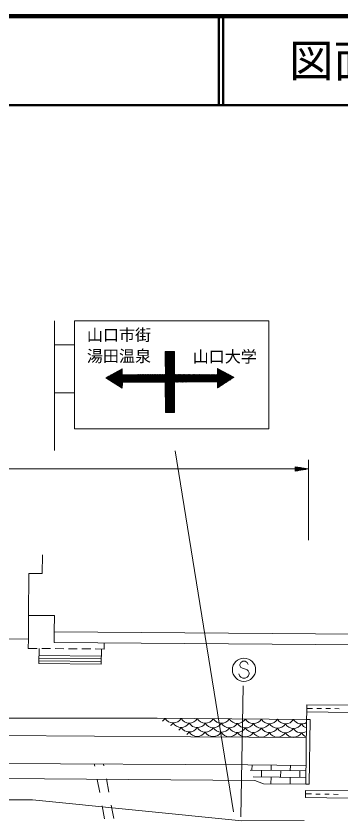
# Model space of a CAD drawing. Units: millimetres, scale not verified. Extents: x 40000 to 680000, y 20000 to 380000.
# Drawn here: x 486011 to 522450, y 289740 to 380000 of the extents above; entities that cross this region are included whole.
import ezdxf
from ezdxf.enums import TextEntityAlignment as Align

# ---------------------------------------------------------------- set-up
doc = ezdxf.new("R2010")
doc.units = ezdxf.units.MM
doc.header["$LTSCALE"] = 1000
for name, color, linetype, lineweight in [('M-BGD', 7, 'Continuous', 13), ('M-STR-HTXT', 7, 'Continuous', 13), ('M-STR-STRC', 7, 'Continuous', 13), ('M-STR-STRD', 7, 'Continuous', 13), ('M-TTL', 2, 'Continuous', 140), ('M-TTL-LINE', 7, 'Continuous', 50)]:
    doc.layers.add(name, color=color, linetype=linetype, lineweight=lineweight)
doc.layers.add('M-TTL-TXT', color=7, linetype='Continuous')
doc.styles.add('ＭＳ ゴシック', font='')
doc.styles.get('ＭＳ ゴシック').set_extended_font_data('MS Gothic')

msp = doc.modelspace()

# ---------------------------------------------------------------- linework, layer by layer
at = {"layer": 'M-BGD'}
for p, q in [((488971, 319575), (488953, 317475)), ((487453, 317488), (487413, 312788)), ((488953, 317475), (487453, 317488)), ((487390, 310120), (487413, 312788)), ((487413, 312788), (490313, 312763)), ((490313, 312763), (490297, 310963)), ((490297, 310963), (490287, 309763)), ((490297, 310963), (525296, 310661)), ((487390, 310120), (481390, 310171)), ((487390, 310120), (487381, 309088)), ((490287, 309763), (525285, 309461)), ((495880, 309015), (495886, 309715)), ((487381, 309088), (488381, 309080)), ((488566, 307378), (488581, 309078)), ((488881, 309075), (489881, 309067)), ((490381, 309062), (491381, 309054)), ((491881, 309049), (492880, 309041)), ((493380, 309036), (494380, 309028)), ((494880, 309023), (495880, 309015)), ((495580, 309017), (495566, 307317)), ((495571, 307917), (488571, 307978)), ((495573, 308217), (488574, 308278)), ((495566, 307317), (488566, 307378)), ((495568, 307617), (488569, 307678)), ((518610, 301958), (518617, 302758)), ((518617, 302758), (523417, 302716)), ((518599, 301110), (518610, 301958)), ((523410, 301916), (518610, 301958)), ((518614, 302358), (519264, 302352)), ((519764, 302348), (520264, 302343)), ((520764, 302339), (521264, 302335)), ((521764, 302330), (522264, 302326)), ((501833, 301245), (458071, 301245)), ((518599, 301108), (501833, 301245)), ((518599, 301110), (518500, 293848)), ((518599, 301110), (518999, 301105)), ((518900, 293842), (518999, 301105)), ((453903, 299540), (505622, 299185)), ((505622, 299185), (518571, 299087)), ((512016, 296035), (456697, 296319)), ((494835, 295867), (494787, 296124)), ((495863, 295918), (495826, 296118)), ((518529, 295967), (512016, 296035)), ((518520, 295347), (512281, 295432)), ((512471, 295430), (512479, 296030)), ((513536, 294665), (513546, 295415)), ((514621, 295401), (514629, 296008)), ((515686, 294636), (515696, 295386)), ((516771, 295371), (516779, 295985)), ((517835, 294607), (517846, 295357)), ((495390, 292919), (495112, 294393)), ((496418, 292969), (496141, 294443)), ((518510, 294598), (512612, 294678)), ((514600, 293901), (514611, 294651)), ((516750, 293871), (516760, 294621)), ((518500, 293848), (518900, 293842)), ((518491, 293168), (518480, 292368)), ((519135, 292759), (518485, 292768)), ((518491, 293168), (523290, 293102)), ((520135, 292745), (519635, 292752)), ((521135, 292732), (520635, 292738)), ((522135, 292718), (521635, 292725)), ((518480, 292368), (523280, 292302)), ((495944, 289971), (495667, 291445)), ((496973, 290021), (496695, 291495))]:
    msp.add_line(p, q, dxfattribs=at)
for points in [[(456661, 294586), (470259, 294606), (512789, 294275)], [(512789, 294275), (513784, 293912), (518500, 293848)]]:
    msp.add_lwpolyline(points, dxfattribs=at)
for centre, start, end in [((501838, 301805), 303.67845, 327.64007), ((503637, 301790), 211.42166, 327.64007), ((502733, 301298), 304.75846, 327.64007), ((504533, 301283), 211.42166, 327.64007), ((505437, 301775), 211.42166, 327.64007), ((506333, 301268), 211.42166, 327.64007), ((507237, 301761), 211.42166, 327.64007), ((508133, 301253), 211.42166, 327.64007), ((509037, 301746), 211.42166, 327.64007), ((509933, 301239), 211.42166, 327.64007), ((510837, 301731), 211.42166, 327.64007), ((511733, 301224), 211.42166, 327.64007), ((512637, 301716), 211.42166, 327.64007), ((513533, 301209), 211.42166, 327.64007), ((514437, 301702), 211.42166, 327.64007), ((515333, 301194), 211.42166, 327.64007), ((516237, 301687), 211.42166, 327.64007), ((517133, 301180), 211.42166, 327.64007), ((518037, 301672), 211.42166, 301.71373), ((518933, 301165), 211.42166, 250.89615), ((503629, 300790), 305.82833, 327.64007), ((505429, 300775), 211.42166, 327.64007), ((504525, 300283), 306.88869, 327.64007), ((506325, 300268), 211.42166, 327.64007), ((507229, 300761), 211.42166, 327.64007), ((508125, 300253), 211.42166, 327.64007), ((509029, 300746), 211.42166, 327.64007), ((509925, 300239), 211.42166, 327.64007), ((510829, 300731), 211.42166, 327.64007), ((511725, 300224), 211.42166, 327.64007), ((512629, 300717), 211.42166, 327.64007), ((514429, 300702), 211.42166, 327.64007), ((516229, 300687), 211.42166, 327.64007), ((518029, 300672), 211.42166, 301.36764), ((505421, 299775), 325.79354, 327.64007), ((507221, 299761), 211.42166, 213.26666), ((507221, 299761), 325.86813, 327.64007), ((509021, 299746), 211.42166, 213.19213), ((509021, 299746), 325.94266, 327.64007), ((510821, 299731), 211.42166, 213.11766), ((510821, 299731), 326.01713, 327.64007), ((512621, 299717), 211.42166, 213.04326), ((513525, 300209), 211.42166, 327.64007), ((512621, 299717), 326.09154, 327.64007), ((514421, 299702), 211.42166, 212.96892), ((515325, 300194), 211.42166, 327.64007), ((514421, 299702), 326.16588, 327.64007), ((516221, 299687), 211.42166, 212.89465), ((517125, 300180), 211.42166, 327.64007), ((516221, 299687), 326.24015, 327.64007), ((518021, 299672), 211.42166, 212.82043), ((518925, 300165), 211.42166, 250.58778)]:
    msp.add_arc(centre, 1060, start, end, dxfattribs=at)
at = {"layer": 'M-STR-HTXT'}
for p, q in [((518829, 329217), (517329, 329467)), ((517329, 329467), (517329, 328967)), ((518829, 321217), (518829, 330217)), ((419939, 329217), (518829, 329217)), ((517629, 329417), (517329, 329417)), ((517329, 329367), (517929, 329367)), ((518229, 329317), (517329, 329317)), ((517329, 329267), (518529, 329267)), ((518829, 329217), (517329, 328967)), ((518829, 329217), (517329, 329217)), ((517329, 329167), (518529, 329167)), ((518229, 329117), (517329, 329117)), ((517329, 329067), (517929, 329067)), ((517629, 329017), (517329, 329017))]:
    msp.add_line(p, q, dxfattribs=at)
at = {"layer": 'M-STR-STRC'}
for p, q in [((490301, 345830), (490301, 331289)), ((492576, 333717), (492576, 345830)), ((492576, 345830), (514354, 345830)), ((490301, 343136), (492576, 343136)), ((503784, 341314), (502747, 342351)), ((502748, 342318), (502804, 342375)), ((503784, 341173), (502748, 342209)), ((502749, 342037), (503087, 342374)), ((502749, 342178), (502945, 342374)), ((502750, 341897), (503228, 342374)), ((502751, 341756), (503370, 342374)), ((502752, 341616), (503511, 342374)), ((502753, 341475), (503653, 342374)), ((502754, 341335), (503783, 342364)), ((502755, 341194), (503784, 342223)), ((503784, 341456), (502865, 342374)), ((503784, 341597), (503007, 342374)), ((503784, 341739), (503148, 342374)), ((503784, 341880), (503290, 342374)), ((503784, 342022), (503431, 342374)), ((503784, 342163), (503572, 342374)), ((503783, 342305), (503714, 342374)), ((503784, 341031), (502749, 342066)), ((503784, 340890), (502750, 341924)), ((503785, 340748), (502751, 341781)), ((503785, 340606), (502752, 341639)), ((503785, 340465), (502753, 341497)), ((503785, 340323), (502754, 341354)), ((503785, 340182), (502755, 341212)), ((502756, 341054), (503784, 342081)), ((502757, 340913), (503784, 341940)), ((502758, 340773), (503784, 341799)), ((502759, 340632), (503784, 341657)), ((502760, 340492), (503784, 341516)), ((502761, 340351), (503784, 341375)), ((502762, 340211), (503784, 341233)), ((496593, 339115), (497918, 340435)), ((496680, 339059), (497924, 340299)), ((497927, 339990), (497636, 340282)), ((497926, 340133), (497728, 340332)), ((497924, 340276), (497819, 340381)), ((497923, 340419), (497911, 340431)), ((503785, 340040), (502756, 341069)), ((503785, 339899), (502757, 340927)), ((503785, 339757), (502758, 340785)), ((503785, 339616), (502759, 340642)), ((503785, 339474), (502760, 340500)), ((503786, 339333), (502761, 340357)), ((502763, 340070), (503784, 341092)), ((502764, 339930), (503784, 340951)), ((502765, 339789), (503785, 340809)), ((502766, 339649), (503785, 340668)), ((502767, 339508), (503785, 340527)), ((502767, 339368), (503785, 340385)), ((508597, 340346), (508678, 340426)), ((508597, 340205), (508770, 340377)), ((509835, 339089), (508597, 340331)), ((508597, 340063), (508863, 340328)), ((509920, 339145), (508606, 340465)), ((510006, 339201), (508905, 340306)), ((496162, 339391), (496373, 339601)), ((496447, 339208), (496167, 339490)), ((496248, 339336), (496682, 339768)), ((496838, 338958), (496259, 339539)), ((496335, 339281), (496991, 339935)), ((497229, 338707), (496350, 339589)), ((496421, 339225), (497300, 340101)), ((497619, 338457), (496442, 339638)), ((496507, 339170), (497609, 340268)), ((497928, 338288), (496534, 339688)), ((497929, 338429), (496626, 339737)), ((497930, 338571), (496718, 339787)), ((496766, 339004), (497925, 340160)), ((497930, 338712), (496810, 339837)), ((496852, 338949), (497927, 340020)), ((497931, 338853), (496901, 339886)), ((496938, 338894), (497928, 339880)), ((497969, 338957), (496993, 339936)), ((497024, 338838), (497970, 339781)), ((498110, 338956), (497085, 339985)), ((497111, 338783), (498112, 339781)), ((498251, 338956), (497177, 340035)), ((497197, 338728), (498254, 339781)), ((498392, 338956), (497269, 340084)), ((497283, 338673), (498396, 339782)), ((498533, 338956), (497360, 340134)), ((497369, 338617), (498538, 339782)), ((498675, 338956), (497452, 340183)), ((497455, 338562), (498681, 339783)), ((497928, 339847), (497544, 340233)), ((497993, 338957), (498823, 339783)), ((498816, 338956), (497994, 339781)), ((498135, 338956), (498965, 339783)), ((498957, 338956), (498135, 339781)), ((498276, 338956), (499107, 339784)), ((499098, 338956), (498276, 339781)), ((499240, 338956), (498417, 339782)), ((498418, 338956), (499249, 339784)), ((499381, 338956), (498557, 339782)), ((498560, 338956), (499391, 339785)), ((499522, 338956), (498698, 339783)), ((498701, 338956), (499533, 339785)), ((499663, 338956), (498839, 339783)), ((498843, 338956), (499675, 339786)), ((499804, 338956), (498980, 339784)), ((498984, 338956), (499817, 339786)), ((499946, 338956), (499120, 339784)), ((499126, 338956), (499960, 339786)), ((500087, 338956), (499261, 339784)), ((499268, 338956), (500102, 339787)), ((500228, 338956), (499402, 339785)), ((499409, 338956), (500244, 339787)), ((500369, 338956), (499543, 339785)), ((499551, 338956), (500386, 339788)), ((500511, 338955), (499683, 339786)), ((499693, 338956), (500528, 339788)), ((500652, 338955), (499824, 339786)), ((499834, 338956), (500670, 339789)), ((500793, 338955), (499965, 339786)), ((499976, 338956), (500812, 339789)), ((500934, 338955), (500106, 339787)), ((500117, 338956), (500954, 339789)), ((501075, 338955), (500246, 339787)), ((500259, 338956), (501096, 339790)), ((501217, 338955), (500387, 339788)), ((500401, 338955), (501239, 339790)), ((501358, 338955), (500528, 339788)), ((500542, 338955), (501381, 339791)), ((501499, 338955), (500669, 339789)), ((500684, 338955), (501523, 339791)), ((501640, 338955), (500809, 339789)), ((500826, 338955), (501665, 339792)), ((501781, 338955), (500950, 339789)), ((500967, 338955), (501807, 339792)), ((501923, 338955), (501091, 339790)), ((501109, 338955), (501949, 339792)), ((502064, 338955), (501232, 339790)), ((501250, 338955), (502091, 339793)), ((502205, 338955), (501372, 339791)), ((501392, 338955), (502233, 339793)), ((502346, 338955), (501513, 339791)), ((501534, 338955), (502375, 339794)), ((502488, 338955), (501654, 339791)), ((501675, 338955), (502517, 339794)), ((502629, 338955), (501795, 339792)), ((501817, 338955), (502660, 339794)), ((503785, 337936), (501935, 339792)), ((501959, 338955), (502802, 339795)), ((503785, 338078), (502076, 339793)), ((502100, 338955), (502944, 339795)), ((503784, 338220), (502217, 339793)), ((502242, 338955), (503086, 339796)), ((503784, 338362), (502358, 339794)), ((502383, 338955), (503228, 339796)), ((503784, 338503), (502498, 339794)), ((502525, 338955), (503370, 339797)), ((503784, 338645), (502639, 339794)), ((502667, 338955), (503512, 339797)), ((502748, 338895), (503654, 339797)), ((502751, 338756), (503796, 339798)), ((502753, 338617), (503939, 339798)), ((502756, 338479), (504081, 339799)), ((502758, 338340), (504223, 339799)), ((502761, 338201), (504365, 339800)), ((503786, 339191), (502762, 340215)), ((503786, 339050), (502763, 340073)), ((502763, 338062), (504507, 339800)), ((503739, 338954), (502764, 339930)), ((503598, 338954), (502765, 339788)), ((503457, 338954), (502766, 339645)), ((503315, 338954), (502767, 339503)), ((502768, 339227), (503785, 340244)), ((502769, 339087), (503785, 340103)), ((502778, 338954), (503785, 339961)), ((503784, 338787), (502780, 339795)), ((502920, 338954), (503785, 339820)), ((503783, 338929), (502920, 339795)), ((503899, 338955), (503061, 339796)), ((503061, 338954), (503785, 339679)), ((504039, 338956), (503202, 339796)), ((503203, 338954), (503785, 339537)), ((504180, 338957), (503343, 339796)), ((503344, 338954), (503786, 339396)), ((504320, 338958), (503483, 339797)), ((504460, 338959), (503624, 339797)), ((504600, 338960), (503765, 339798)), ((503799, 338954), (504649, 339800)), ((504740, 338961), (503906, 339798)), ((503942, 338955), (504791, 339801)), ((504880, 338962), (504046, 339799)), ((504085, 338956), (504933, 339801)), ((505020, 338963), (504187, 339799)), ((504228, 338957), (505075, 339802)), ((505161, 338964), (504328, 339799)), ((504370, 338958), (505218, 339802)), ((505301, 338965), (504469, 339800)), ((504513, 338959), (505360, 339802)), ((505441, 338966), (504609, 339800)), ((504656, 338960), (505502, 339803)), ((505581, 338967), (504750, 339801)), ((504798, 338961), (505644, 339803)), ((505721, 338968), (504891, 339801)), ((504941, 338962), (505786, 339804)), ((505861, 338969), (505032, 339802)), ((505084, 338963), (505928, 339804)), ((506002, 338970), (505172, 339802)), ((505227, 338964), (506070, 339805)), ((506142, 338971), (505313, 339802)), ((505369, 338965), (506212, 339805)), ((506282, 338972), (505454, 339803)), ((505512, 338966), (506354, 339805)), ((506422, 338973), (505595, 339803)), ((505655, 338967), (506497, 339806)), ((506562, 338974), (505735, 339804)), ((505797, 338968), (506639, 339806)), ((506702, 338975), (505876, 339804)), ((505940, 338969), (506781, 339807)), ((506843, 338976), (506017, 339804)), ((506083, 338970), (506923, 339807)), ((506983, 338977), (506158, 339805)), ((506226, 338971), (507065, 339808)), ((507123, 338978), (506298, 339805)), ((506368, 338972), (507207, 339808)), ((507263, 338979), (506439, 339806)), ((506511, 338973), (507349, 339808)), ((507403, 338980), (506580, 339806)), ((506654, 338974), (507491, 339809)), ((507543, 338981), (506721, 339807)), ((506796, 338975), (507633, 339809)), ((507683, 338982), (506861, 339807)), ((506939, 338976), (507776, 339810)), ((507824, 338983), (507002, 339807)), ((507082, 338977), (507918, 339810)), ((507964, 338984), (507143, 339808)), ((507225, 338978), (508060, 339811)), ((508104, 338985), (507284, 339808)), ((507367, 338979), (508202, 339811)), ((508244, 338986), (507424, 339809)), ((507510, 338980), (508344, 339811)), ((508384, 338987), (507565, 339809)), ((507653, 338981), (508486, 339812)), ((508524, 338988), (507706, 339809)), ((507795, 338983), (509048, 340230)), ((509064, 338588), (507846, 339810)), ((507938, 338984), (509140, 340181)), ((509150, 338644), (507987, 339810)), ((508081, 338985), (509232, 340132)), ((509235, 338699), (508128, 339811)), ((508224, 338986), (509325, 340083)), ((509321, 338755), (508269, 339811)), ((508366, 338987), (509417, 340034)), ((509406, 338811), (508409, 339812)), ((508509, 338988), (509510, 339985)), ((509492, 338867), (508550, 339812)), ((508596, 339922), (508955, 340279)), ((509578, 338922), (508596, 339907)), ((509749, 339034), (508597, 340190)), ((509663, 338978), (508597, 340049)), ((508600, 338937), (509602, 339936)), ((508601, 338797), (509695, 339887)), ((508603, 338658), (509787, 339838)), ((508604, 338518), (509879, 339788)), ((508606, 338378), (509972, 339739)), ((508758, 338389), (510064, 339690)), ((509167, 338655), (510157, 339641)), ((510092, 339257), (509205, 340147)), ((510177, 339312), (509505, 339987)), ((509575, 338921), (510249, 339592)), ((510263, 339368), (509804, 339828)), ((509984, 339186), (510342, 339543)), ((510348, 339424), (510104, 339669)), ((510392, 339452), (510434, 339494)), ((510434, 339480), (510404, 339510)), ((497542, 338507), (497931, 338895)), ((497628, 338451), (497930, 338753)), ((497714, 338396), (497930, 338611)), ((503784, 337893), (502747, 338930)), ((502748, 338897), (502804, 338954)), ((503784, 337752), (502748, 338788)), ((502749, 338616), (503087, 338954)), ((502749, 338757), (502945, 338954)), ((503785, 337794), (502749, 338834)), ((503784, 337610), (502749, 338645)), ((502750, 338476), (503228, 338954)), ((503784, 337469), (502750, 338503)), ((502751, 338335), (503370, 338954)), ((502752, 338195), (503511, 338954)), ((503785, 337652), (502752, 338689)), ((502753, 338054), (503653, 338954)), ((502754, 337914), (503783, 338943)), ((503785, 337510), (502754, 338545)), ((502755, 337773), (503784, 338802)), ((502756, 337633), (503784, 338660)), ((502757, 337492), (503784, 338519)), ((502765, 337924), (503783, 338938)), ((503174, 338954), (502768, 339361)), ((502768, 337785), (503784, 338797)), ((503032, 338954), (502769, 339218)), ((502891, 338954), (502769, 339076)), ((502770, 337646), (503784, 338656)), ((502773, 337508), (503784, 338515)), ((503784, 338035), (502865, 338954)), ((503784, 338176), (503007, 338954)), ((503784, 338318), (503148, 338954)), ((503784, 338460), (503290, 338954)), ((503784, 338601), (503431, 338954)), ((503485, 338954), (503786, 339255)), ((503784, 338743), (503572, 338954)), ((503627, 338954), (503786, 339113)), ((503783, 338884), (503714, 338954)), ((503768, 338954), (503786, 338972)), ((508978, 338532), (508600, 338912)), ((508893, 338476), (508602, 338769)), ((508807, 338421), (508603, 338625)), ((508721, 338365), (508605, 338482)), ((490301, 337749), (492576, 337749)), ((497800, 338341), (497929, 338469)), ((497886, 338286), (497929, 338328)), ((503785, 337327), (502751, 338361)), ((503785, 337186), (502752, 338218)), ((503785, 337044), (502753, 338076)), ((503785, 336903), (502754, 337933)), ((503785, 336761), (502755, 337791)), ((503785, 336620), (502756, 337649)), ((503785, 337369), (502757, 338401)), ((502758, 337352), (503784, 338378)), ((502759, 337212), (503784, 338236)), ((503786, 337227), (502760, 338257)), ((502760, 337071), (503784, 338095)), ((502761, 336931), (503784, 337954)), ((503786, 337085), (502762, 338112)), ((502762, 336790), (503784, 337813)), ((502763, 336650), (503784, 337671)), ((503708, 337021), (502765, 337968)), ((503567, 337021), (502767, 337824)), ((503425, 337021), (502770, 337680)), ((502775, 337369), (503784, 338374)), ((502778, 337230), (503784, 338233)), ((502780, 337091), (503784, 338092)), ((502853, 337022), (503785, 337951)), ((502994, 337022), (503785, 337810)), ((503136, 337022), (503785, 337669)), ((508636, 338309), (508606, 338339)), ((503785, 336478), (502757, 337506)), ((503785, 336336), (502758, 337364)), ((503785, 336195), (502759, 337221)), ((503785, 336053), (502760, 337079)), ((503786, 335912), (502761, 336937)), ((503786, 335770), (502762, 336794)), ((502764, 336509), (503784, 337530)), ((502765, 336369), (503785, 337389)), ((502766, 336228), (503785, 337247)), ((502767, 336088), (503785, 337106)), ((502767, 335947), (503785, 336965)), ((502768, 335807), (503785, 336823)), ((502769, 335666), (503785, 336682)), ((503284, 337022), (502772, 337535)), ((503143, 337022), (502775, 337391)), ((503001, 337022), (502778, 337247)), ((502860, 337022), (502780, 337102)), ((503277, 337022), (503785, 337528)), ((503418, 337021), (503785, 337387)), ((503560, 337021), (503786, 337246)), ((503701, 337021), (503786, 337105)), ((503786, 335629), (502763, 336652)), ((503739, 335534), (502764, 336509)), ((503598, 335534), (502765, 336367)), ((503457, 335534), (502766, 336225)), ((503315, 335534), (502767, 336082)), ((503174, 335534), (502768, 335940)), ((503032, 335534), (502769, 335798)), ((502778, 335534), (503785, 336541)), ((502920, 335534), (503785, 336399)), ((503061, 335534), (503785, 336258)), ((503203, 335534), (503785, 336117)), ((503344, 335534), (503786, 335975)), ((503485, 335534), (503786, 335834)), ((502891, 335534), (502769, 335655)), ((503627, 335534), (503786, 335693)), ((503768, 335534), (503786, 335551)), ((503865, 331247), (510414, 290774)), ((511222, 307519), (511104, 307282)), ((511104, 307282), (511104, 307164)), ((511104, 307164), (511222, 306928)), ((511458, 307637), (511222, 307519)), ((511222, 306928), (511931, 306691)), ((511695, 307637), (511458, 307637)), ((511931, 307519), (511695, 307637)), ((512049, 307282), (511931, 307519)), ((511104, 305982), (510986, 306219)), ((511222, 305864), (511104, 305982)), ((511931, 306691), (512049, 306573)), ((512049, 305982), (511931, 305864)), ((512049, 306573), (512167, 306337)), ((512167, 306219), (512049, 305982)), ((512167, 306337), (512167, 306219)), ((511458, 305746), (511222, 305864)), ((511695, 305746), (511458, 305746)), ((511931, 305864), (511695, 305746)), ((511215, 290183), (511481, 304883))]:
    msp.add_line(p, q, dxfattribs=at)
msp.add_lwpolyline([(514354, 345830), (514354, 333717), (492576, 333717)], dxfattribs=at)
for points in [[(503783, 342374), (502881, 342374), (502747, 342375), (502770, 338954), (502781, 338954), (503786, 338954)], [(502781, 337023), (503786, 337021), (503783, 338954), (508599, 338988), (508607, 338291), (510446, 339487), (508598, 340469), (508596, 339812), (497929, 339780), (497923, 340437), (496081, 339443), (497928, 338259), (497931, 338957), (502747, 338954)], [(503783, 338954), (502881, 338954), (502747, 338954), (502770, 335534), (502781, 335534), (503786, 335534)]]:
    msp.add_lwpolyline(points, close=True, dxfattribs=at)
msp.add_circle((511577, 306691), 1300, dxfattribs=at)
at = {"layer": 'M-STR-STRD'}
msp.add_lwpolyline([(418283, 291675), (450211, 290023), (470862, 292101), (487855, 292085), (511333, 289740), (518332, 289787)], dxfattribs=at)
at = {"layer": 'M-TTL'}
msp.add_line((680000, 380000), (40000, 380000), dxfattribs=at)
at = {"layer": 'M-TTL-LINE'}
for p, q in [((508747, 380000), (508747, 370000)), ((509247, 380000), (509247, 370000)), ((40000, 370000), (680000, 370000))]:
    msp.add_line(p, q, dxfattribs=at)

# ---------------------------------------------------------------- texts
at = {"layer": 'M-STR-STRC', "style": 'ＭＳ ゴシック'}
for s, p in [('山口市街', (497554, 343185)), ('湯田温泉', (497554, 340814)), ('山口大学', (509421, 340757))]:
    msp.add_text(s, height=1320, dxfattribs=at).set_placement(p, align=Align.BOTTOM_CENTER)
at = {"layer": 'M-TTL-TXT', "style": 'ＭＳ ゴシック'}
msp.add_text('図面番号', height=3666, dxfattribs=at).set_placement((526622, 375000), align=Align.MIDDLE_CENTER)

doc.saveas('drawing.dxf')
